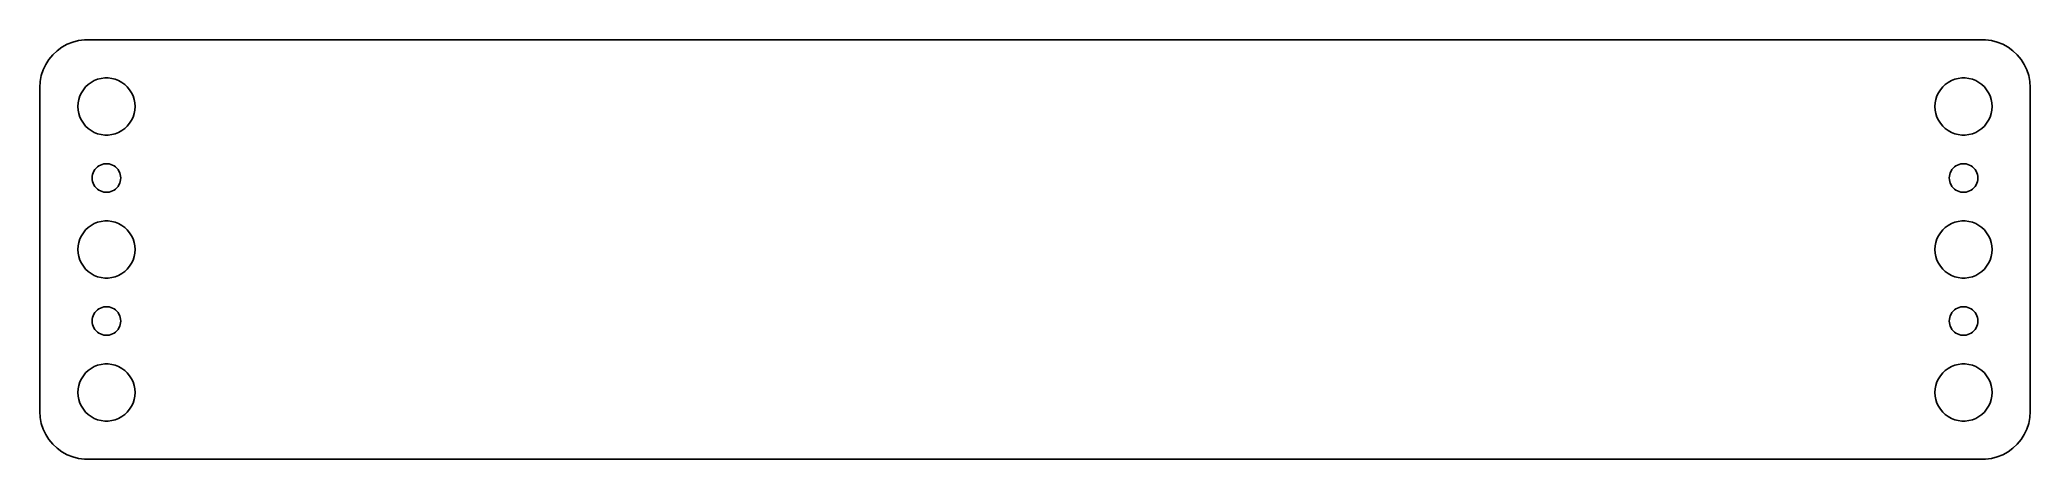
# Model space of a CAD drawing. Header units: metres. Extents: x -104 to 104, y -22 to 22.
import ezdxf

# ---------------------------------------------------------------- set-up
doc = ezdxf.new("R2010")
doc.units = ezdxf.units.M

msp = doc.modelspace()

# ---------------------------------------------------------------- linework, layer by layer
for p, q in [((-102.179, 21.2216), (-102.687, 20.8526)), ((-101.629, 21.5241), (-102.179, 21.2216)), ((-101.045, 21.7553), (-101.629, 21.5241)), ((-100.437, 21.9114), (-101.045, 21.7553)), ((-99.8139, 21.9901), (-100.437, 21.9114)), ((99.8139, 21.9901), (-99.8139, 21.9901)), ((100.437, 21.9114), (99.8139, 21.9901)), ((101.045, 21.7553), (100.437, 21.9114)), ((101.629, 21.5241), (101.045, 21.7553)), ((102.179, 21.2216), (101.629, 21.5241)), ((102.687, 20.8526), (102.179, 21.2216)), ((-104.149, 18.8406), (-104.343, 18.2434)), ((-103.882, 19.4088), (-104.149, 18.8406)), ((-103.545, 19.9389), (-103.882, 19.4088)), ((-103.145, 20.4227), (-103.545, 19.9389)), ((-102.687, 20.8526), (-103.145, 20.4227)), ((103.145, 20.4227), (102.687, 20.8526)), ((103.545, 19.9389), (103.145, 20.4227)), ((103.882, 19.4088), (103.545, 19.9389)), ((104.149, 18.8406), (103.882, 19.4088)), ((104.343, 18.2434), (104.149, 18.8406)), ((-104.461, 17.6267), (-104.5, 17)), ((-104.5, 17), (-104.5, -17)), ((-104.343, 18.2434), (-104.461, 17.6267)), ((-100.129, 16.4453), (-99.927, 16.7634)), ((-99.927, 16.7634), (-99.6869, 17.0536)), ((-99.6869, 17.0536), (-99.4123, 17.3115)), ((-99.4123, 17.3115), (-99.1075, 17.533)), ((-99.1075, 17.533), (-98.7773, 17.7145)), ((-98.7773, 17.7145), (-98.427, 17.8532)), ((-98.427, 17.8532), (-98.0621, 17.9469)), ((-98.0621, 17.9469), (-97.6884, 17.9941)), ((-97.6884, 17.9941), (-97.3116, 17.9941)), ((-97.3116, 17.9941), (-96.9379, 17.9469)), ((-96.9379, 17.9469), (-96.573, 17.8532)), ((-96.573, 17.8532), (-96.2227, 17.7145)), ((-96.2227, 17.7145), (-95.8925, 17.533)), ((-95.8925, 17.533), (-95.5877, 17.3115)), ((-95.5877, 17.3115), (-95.3131, 17.0536)), ((-95.3131, 17.0536), (-95.073, 16.7634)), ((-95.073, 16.7634), (-94.8711, 16.4453)), ((94.8711, 16.4453), (95.073, 16.7634)), ((95.073, 16.7634), (95.3131, 17.0536)), ((95.3131, 17.0536), (95.5877, 17.3115)), ((95.5877, 17.3115), (95.8925, 17.533)), ((95.8925, 17.533), (96.2227, 17.7145)), ((96.2227, 17.7145), (96.573, 17.8532)), ((96.573, 17.8532), (96.9379, 17.9469)), ((96.9379, 17.9469), (97.3116, 17.9941)), ((97.3116, 17.9941), (97.6884, 17.9941)), ((97.6884, 17.9941), (98.0621, 17.9469)), ((98.0621, 17.9469), (98.427, 17.8532)), ((98.427, 17.8532), (98.7773, 17.7145)), ((98.7773, 17.7145), (99.1075, 17.533)), ((99.1075, 17.533), (99.4123, 17.3115)), ((99.4123, 17.3115), (99.6869, 17.0536)), ((99.6869, 17.0536), (99.927, 16.7634)), ((99.927, 16.7634), (100.129, 16.4453)), ((104.461, 17.6267), (104.343, 18.2434)), ((104.5, 17), (104.461, 17.6267)), ((104.5, -17), (104.5, 17)), ((-100.5, 15), (-100.476, 15.376)), ((-100.476, 14.624), (-100.5, 15)), ((-100.476, 15.376), (-100.406, 15.7461)), ((-100.406, 15.7461), (-100.289, 16.1044)), ((-100.289, 16.1044), (-100.129, 16.4453)), ((-94.8711, 16.4453), (-94.7107, 16.1044)), ((-94.7107, 16.1044), (-94.5943, 15.7461)), ((-94.5943, 15.7461), (-94.5237, 15.376)), ((-94.5237, 15.376), (-94.5, 15)), ((-94.5, 15), (-94.5237, 14.624)), ((94.5, 15), (94.5237, 15.376)), ((94.5237, 14.624), (94.5, 15)), ((94.5237, 15.376), (94.5943, 15.7461)), ((94.5943, 15.7461), (94.7107, 16.1044)), ((94.7107, 16.1044), (94.8711, 16.4453)), ((100.129, 16.4453), (100.289, 16.1044)), ((100.289, 16.1044), (100.406, 15.7461)), ((100.406, 15.7461), (100.476, 15.376)), ((100.476, 15.376), (100.5, 15)), ((100.5, 15), (100.476, 14.624)), ((-100.406, 14.2539), (-100.476, 14.624)), ((-100.289, 13.8956), (-100.406, 14.2539)), ((-100.129, 13.5547), (-100.289, 13.8956)), ((-99.927, 13.2366), (-100.129, 13.5547)), ((-99.6869, 12.9464), (-99.927, 13.2366)), ((-99.4123, 12.6884), (-99.6869, 12.9464)), ((-99.1075, 12.467), (-99.4123, 12.6884)), ((-95.5877, 12.6884), (-95.8925, 12.467)), ((-95.3131, 12.9464), (-95.5877, 12.6884)), ((-95.073, 13.2366), (-95.3131, 12.9464)), ((-94.8711, 13.5547), (-95.073, 13.2366)), ((-94.7107, 13.8956), (-94.8711, 13.5547)), ((-94.5943, 14.2539), (-94.7107, 13.8956)), ((-94.5237, 14.624), (-94.5943, 14.2539)), ((94.5943, 14.2539), (94.5237, 14.624)), ((94.7107, 13.8956), (94.5943, 14.2539)), ((94.8711, 13.5547), (94.7107, 13.8956)), ((95.073, 13.2366), (94.8711, 13.5547)), ((95.3131, 12.9464), (95.073, 13.2366)), ((95.5877, 12.6884), (95.3131, 12.9464)), ((95.8925, 12.467), (95.5877, 12.6884)), ((99.4123, 12.6884), (99.1075, 12.467)), ((99.6869, 12.9464), (99.4123, 12.6884)), ((99.927, 13.2366), (99.6869, 12.9464)), ((100.129, 13.5547), (99.927, 13.2366)), ((100.289, 13.8956), (100.129, 13.5547)), ((100.406, 14.2539), (100.289, 13.8956)), ((100.476, 14.624), (100.406, 14.2539)), ((-98.7773, 12.2855), (-99.1075, 12.467)), ((-98.427, 12.1468), (-98.7773, 12.2855)), ((-98.0621, 12.0531), (-98.427, 12.1468)), ((-97.6884, 12.0059), (-98.0621, 12.0531)), ((-97.3116, 12.0059), (-97.6884, 12.0059)), ((-96.9379, 12.0531), (-97.3116, 12.0059)), ((-96.573, 12.1468), (-96.9379, 12.0531)), ((-96.2227, 12.2855), (-96.573, 12.1468)), ((-95.8925, 12.467), (-96.2227, 12.2855)), ((96.2227, 12.2855), (95.8925, 12.467)), ((96.573, 12.1468), (96.2227, 12.2855)), ((96.9379, 12.0531), (96.573, 12.1468)), ((97.3116, 12.0059), (96.9379, 12.0531)), ((97.6884, 12.0059), (97.3116, 12.0059)), ((98.0621, 12.0531), (97.6884, 12.0059)), ((98.427, 12.1468), (98.0621, 12.0531)), ((98.7773, 12.2855), (98.427, 12.1468)), ((99.1075, 12.467), (98.7773, 12.2855)), ((-98.8145, 8.22263), (-98.7135, 8.38167)), ((-98.7135, 8.38167), (-98.5934, 8.52681)), ((-98.5934, 8.52681), (-98.4561, 8.65576)), ((-98.4561, 8.65576), (-98.3037, 8.76648)), ((-98.3037, 8.76648), (-98.1387, 8.85724)), ((-98.1387, 8.85724), (-97.9635, 8.92657)), ((-97.9635, 8.92657), (-97.7811, 8.97342)), ((-97.7811, 8.97342), (-97.5942, 8.99704)), ((-97.5942, 8.99704), (-97.4058, 8.99704)), ((-97.4058, 8.99704), (-97.2189, 8.97342)), ((-97.2189, 8.97342), (-97.0365, 8.92657)), ((-97.0365, 8.92657), (-96.8613, 8.85724)), ((-96.8613, 8.85724), (-96.6963, 8.76648)), ((-96.6963, 8.76648), (-96.5439, 8.65576)), ((-96.5439, 8.65576), (-96.4065, 8.52681)), ((-96.4065, 8.52681), (-96.2865, 8.38167)), ((-96.2865, 8.38167), (-96.1855, 8.22263)), ((96.1855, 8.22263), (96.2865, 8.38167)), ((96.2865, 8.38167), (96.4065, 8.52681)), ((96.4065, 8.52681), (96.5439, 8.65576)), ((96.5439, 8.65576), (96.6963, 8.76648)), ((96.6963, 8.76648), (96.8613, 8.85724)), ((96.8613, 8.85724), (97.0365, 8.92657)), ((97.0365, 8.92657), (97.2189, 8.97342)), ((97.2189, 8.97342), (97.4058, 8.99704)), ((97.4058, 8.99704), (97.5942, 8.99704)), ((97.5942, 8.99704), (97.7811, 8.97342)), ((97.7811, 8.97342), (97.9635, 8.92657)), ((97.9635, 8.92657), (98.1387, 8.85724)), ((98.1387, 8.85724), (98.3037, 8.76648)), ((98.3037, 8.76648), (98.4561, 8.65576)), ((98.4561, 8.65576), (98.5934, 8.52681)), ((98.5934, 8.52681), (98.7135, 8.38167)), ((98.7135, 8.38167), (98.8145, 8.22263)), ((-99, 7.5), (-98.9882, 7.68799)), ((-98.9882, 7.312), (-99, 7.5)), ((-98.9882, 7.68799), (-98.9529, 7.87303)), ((-98.9529, 7.12695), (-98.9882, 7.312)), ((-98.9529, 7.87303), (-98.8947, 8.05219)), ((-98.8947, 6.9478), (-98.9529, 7.12695)), ((-98.8947, 8.05219), (-98.8145, 8.22263)), ((-98.8145, 6.77736), (-98.8947, 6.9478)), ((-98.7135, 6.61832), (-98.8145, 6.77736)), ((-98.5934, 6.47318), (-98.7135, 6.61832)), ((-98.4561, 6.34422), (-98.5934, 6.47318)), ((-98.3037, 6.23351), (-98.4561, 6.34422)), ((-96.5439, 6.34422), (-96.6963, 6.23351)), ((-96.4065, 6.47318), (-96.5439, 6.34422)), ((-96.2865, 6.61832), (-96.4065, 6.47318)), ((-96.1855, 6.77736), (-96.2865, 6.61832)), ((-96.1855, 8.22263), (-96.1053, 8.05219)), ((-96.1053, 6.9478), (-96.1855, 6.77736)), ((-96.1053, 8.05219), (-96.0471, 7.87303)), ((-96.0471, 7.12695), (-96.1053, 6.9478)), ((-96.0471, 7.87303), (-96.0118, 7.68799)), ((-96.0118, 7.312), (-96.0471, 7.12695)), ((-96.0118, 7.68799), (-96, 7.5)), ((-96, 7.5), (-96.0118, 7.312)), ((96, 7.5), (96.0118, 7.68799)), ((96.0118, 7.312), (96, 7.5)), ((96.0118, 7.68799), (96.0471, 7.87303)), ((96.0471, 7.12695), (96.0118, 7.312)), ((96.0471, 7.87303), (96.1053, 8.05219)), ((96.1053, 6.9478), (96.0471, 7.12695)), ((96.1053, 8.05219), (96.1855, 8.22263)), ((96.1855, 6.77736), (96.1053, 6.9478)), ((96.2865, 6.61832), (96.1855, 6.77736)), ((96.4065, 6.47318), (96.2865, 6.61832)), ((96.5439, 6.34422), (96.4065, 6.47318)), ((96.6963, 6.23351), (96.5439, 6.34422)), ((98.4561, 6.34422), (98.3037, 6.23351)), ((98.5934, 6.47318), (98.4561, 6.34422)), ((98.7135, 6.61832), (98.5934, 6.47318)), ((98.8145, 6.77736), (98.7135, 6.61832)), ((98.8145, 8.22263), (98.8947, 8.05219)), ((98.8947, 6.9478), (98.8145, 6.77736)), ((98.8947, 8.05219), (98.9529, 7.87303)), ((98.9529, 7.12695), (98.8947, 6.9478)), ((98.9529, 7.87303), (98.9882, 7.68799)), ((98.9882, 7.312), (98.9529, 7.12695)), ((98.9882, 7.68799), (99, 7.5)), ((99, 7.5), (98.9882, 7.312)), ((-98.1387, 6.14275), (-98.3037, 6.23351)), ((-97.9635, 6.07341), (-98.1387, 6.14275)), ((-97.7811, 6.02657), (-97.9635, 6.07341)), ((-97.5942, 6.00294), (-97.7811, 6.02657)), ((-97.4058, 6.00294), (-97.5942, 6.00294)), ((-97.2189, 6.02657), (-97.4058, 6.00294)), ((-97.0365, 6.07341), (-97.2189, 6.02657)), ((-96.8613, 6.14275), (-97.0365, 6.07341)), ((-96.6963, 6.23351), (-96.8613, 6.14275)), ((96.8613, 6.14275), (96.6963, 6.23351)), ((97.0365, 6.07341), (96.8613, 6.14275)), ((97.2189, 6.02657), (97.0365, 6.07341)), ((97.4058, 6.00294), (97.2189, 6.02657)), ((97.5942, 6.00294), (97.4058, 6.00294)), ((97.7811, 6.02657), (97.5942, 6.00294)), ((97.9635, 6.07341), (97.7811, 6.02657)), ((98.1387, 6.14275), (97.9635, 6.07341)), ((98.3037, 6.23351), (98.1387, 6.14275)), ((-99.6869, 2.05363), (-99.4123, 2.31154)), ((-99.4123, 2.31154), (-99.1075, 2.53297)), ((-99.1075, 2.53297), (-98.7773, 2.71448)), ((-98.7773, 2.71448), (-98.427, 2.85316)), ((-98.427, 2.85316), (-98.0621, 2.94685)), ((-98.0621, 2.94685), (-97.6884, 2.99408)), ((-97.6884, 2.99408), (-97.3116, 2.99408)), ((-97.3116, 2.99408), (-96.9379, 2.94685)), ((-96.9379, 2.94685), (-96.573, 2.85316)), ((-96.573, 2.85316), (-96.2227, 2.71448)), ((-96.2227, 2.71448), (-95.8925, 2.53297)), ((-95.8925, 2.53297), (-95.5877, 2.31154)), ((-95.5877, 2.31154), (-95.3131, 2.05363)), ((95.3131, 2.05363), (95.5877, 2.31154)), ((95.5877, 2.31154), (95.8925, 2.53297)), ((95.8925, 2.53297), (96.2227, 2.71448)), ((96.2227, 2.71448), (96.573, 2.85316)), ((96.573, 2.85316), (96.9379, 2.94685)), ((96.9379, 2.94685), (97.3116, 2.99408)), ((97.3116, 2.99408), (97.6884, 2.99408)), ((97.6884, 2.99408), (98.0621, 2.94685)), ((98.0621, 2.94685), (98.427, 2.85316)), ((98.427, 2.85316), (98.7773, 2.71448)), ((98.7773, 2.71448), (99.1075, 2.53297)), ((99.1075, 2.53297), (99.4123, 2.31154)), ((99.4123, 2.31154), (99.6869, 2.05363)), ((-100.5, 0), (-100.476, 0.37599)), ((-100.476, -0.37599), (-100.5, 0)), ((-100.476, 0.37599), (-100.406, 0.74606)), ((-100.406, 0.74606), (-100.289, 1.10437)), ((-100.289, 1.10437), (-100.129, 1.44525)), ((-100.129, 1.44525), (-99.927, 1.76335)), ((-99.927, 1.76335), (-99.6869, 2.05363)), ((-95.3131, 2.05363), (-95.073, 1.76335)), ((-95.073, 1.76335), (-94.8711, 1.44525)), ((-94.8711, 1.44525), (-94.7107, 1.10437)), ((-94.7107, 1.10437), (-94.5943, 0.74606)), ((-94.5943, 0.74606), (-94.5237, 0.37599)), ((-94.5237, 0.37599), (-94.5, 0)), ((-94.5, 0), (-94.5237, -0.37599)), ((94.5, 0), (94.5237, 0.37599)), ((94.5237, -0.37599), (94.5, 0)), ((94.5237, 0.37599), (94.5943, 0.74606)), ((94.5943, 0.74606), (94.7107, 1.10437)), ((94.7107, 1.10437), (94.8711, 1.44525)), ((94.8711, 1.44525), (95.073, 1.76335)), ((95.073, 1.76335), (95.3131, 2.05363)), ((99.6869, 2.05363), (99.927, 1.76335)), ((99.927, 1.76335), (100.129, 1.44525)), ((100.129, 1.44525), (100.289, 1.10437)), ((100.289, 1.10437), (100.406, 0.74606)), ((100.406, 0.74606), (100.476, 0.37599)), ((100.476, 0.37599), (100.5, 0)), ((100.5, 0), (100.476, -0.37599)), ((-100.406, -0.74606), (-100.476, -0.37599)), ((-100.289, -1.10437), (-100.406, -0.74606)), ((-100.129, -1.44525), (-100.289, -1.10437)), ((-99.927, -1.76335), (-100.129, -1.44525)), ((-99.6869, -2.05363), (-99.927, -1.76335)), ((-99.4123, -2.31154), (-99.6869, -2.05363)), ((-95.3131, -2.05363), (-95.5877, -2.31154)), ((-95.073, -1.76335), (-95.3131, -2.05363)), ((-94.8711, -1.44525), (-95.073, -1.76335)), ((-94.7107, -1.10437), (-94.8711, -1.44525)), ((-94.5943, -0.74606), (-94.7107, -1.10437)), ((-94.5237, -0.37599), (-94.5943, -0.74606)), ((94.5943, -0.74606), (94.5237, -0.37599)), ((94.7107, -1.10437), (94.5943, -0.74606)), ((94.8711, -1.44525), (94.7107, -1.10437)), ((95.073, -1.76335), (94.8711, -1.44525)), ((95.3131, -2.05363), (95.073, -1.76335)), ((95.5877, -2.31154), (95.3131, -2.05363)), ((99.6869, -2.05363), (99.4123, -2.31154)), ((99.927, -1.76335), (99.6869, -2.05363)), ((100.129, -1.44525), (99.927, -1.76335)), ((100.289, -1.10437), (100.129, -1.44525)), ((100.406, -0.74606), (100.289, -1.10437)), ((100.476, -0.37599), (100.406, -0.74606)), ((-99.1075, -2.53297), (-99.4123, -2.31154)), ((-98.7773, -2.71448), (-99.1075, -2.53297)), ((-98.427, -2.85316), (-98.7773, -2.71448)), ((-98.0621, -2.94685), (-98.427, -2.85316)), ((-97.6884, -2.99408), (-98.0621, -2.94685)), ((-97.3116, -2.99408), (-97.6884, -2.99408)), ((-96.9379, -2.94685), (-97.3116, -2.99408)), ((-96.573, -2.85316), (-96.9379, -2.94685)), ((-96.2227, -2.71448), (-96.573, -2.85316)), ((-95.8925, -2.53297), (-96.2227, -2.71448)), ((-95.5877, -2.31154), (-95.8925, -2.53297)), ((95.8925, -2.53297), (95.5877, -2.31154)), ((96.2227, -2.71448), (95.8925, -2.53297)), ((96.573, -2.85316), (96.2227, -2.71448)), ((96.9379, -2.94685), (96.573, -2.85316)), ((97.3116, -2.99408), (96.9379, -2.94685)), ((97.6884, -2.99408), (97.3116, -2.99408)), ((98.0621, -2.94685), (97.6884, -2.99408)), ((98.427, -2.85316), (98.0621, -2.94685)), ((98.7773, -2.71448), (98.427, -2.85316)), ((99.1075, -2.53297), (98.7773, -2.71448)), ((99.4123, -2.31154), (99.1075, -2.53297)), ((-98.4561, -6.34422), (-98.3037, -6.23351)), ((-98.3037, -6.23351), (-98.1387, -6.14275)), ((-98.1387, -6.14275), (-97.9635, -6.07341)), ((-97.9635, -6.07341), (-97.7811, -6.02657)), ((-97.7811, -6.02657), (-97.5942, -6.00294)), ((-97.5942, -6.00294), (-97.4058, -6.00294)), ((-97.4058, -6.00294), (-97.2189, -6.02657)), ((-97.2189, -6.02657), (-97.0365, -6.07341)), ((-97.0365, -6.07341), (-96.8613, -6.14275)), ((-96.8613, -6.14275), (-96.6963, -6.23351)), ((-96.6963, -6.23351), (-96.5439, -6.34422)), ((96.5439, -6.34422), (96.6963, -6.23351)), ((96.6963, -6.23351), (96.8613, -6.14275)), ((96.8613, -6.14275), (97.0365, -6.07341)), ((97.0365, -6.07341), (97.2189, -6.02657)), ((97.2189, -6.02657), (97.4058, -6.00294)), ((97.4058, -6.00294), (97.5942, -6.00294)), ((97.5942, -6.00294), (97.7811, -6.02657)), ((97.7811, -6.02657), (97.9635, -6.07341)), ((97.9635, -6.07341), (98.1387, -6.14275)), ((98.1387, -6.14275), (98.3037, -6.23351)), ((98.3037, -6.23351), (98.4561, -6.34422)), ((-99, -7.5), (-98.9882, -7.312)), ((-98.9882, -7.68799), (-99, -7.5)), ((-98.9882, -7.312), (-98.9529, -7.12695)), ((-98.9529, -7.87303), (-98.9882, -7.68799)), ((-98.9529, -7.12695), (-98.8947, -6.9478)), ((-98.8947, -8.05219), (-98.9529, -7.87303)), ((-98.8947, -6.9478), (-98.8145, -6.77736)), ((-98.8145, -8.22263), (-98.8947, -8.05219)), ((-98.8145, -6.77736), (-98.7135, -6.61832)), ((-98.7135, -8.38167), (-98.8145, -8.22263)), ((-98.7135, -6.61832), (-98.5934, -6.47318)), ((-98.5934, -6.47318), (-98.4561, -6.34422)), ((-96.5439, -6.34422), (-96.4065, -6.47318)), ((-96.4065, -6.47318), (-96.2865, -6.61832)), ((-96.2865, -6.61832), (-96.1855, -6.77736)), ((-96.1855, -8.22263), (-96.2865, -8.38167)), ((-96.1855, -6.77736), (-96.1053, -6.9478)), ((-96.1053, -8.05219), (-96.1855, -8.22263)), ((-96.1053, -6.9478), (-96.0471, -7.12695)), ((-96.0471, -7.87303), (-96.1053, -8.05219)), ((-96.0471, -7.12695), (-96.0118, -7.312)), ((-96.0118, -7.68799), (-96.0471, -7.87303)), ((-96.0118, -7.312), (-96, -7.5)), ((-96, -7.5), (-96.0118, -7.68799)), ((96, -7.5), (96.0118, -7.312)), ((96.0118, -7.68799), (96, -7.5)), ((96.0118, -7.312), (96.0471, -7.12695)), ((96.0471, -7.87303), (96.0118, -7.68799)), ((96.0471, -7.12695), (96.1053, -6.9478)), ((96.1053, -8.05219), (96.0471, -7.87303)), ((96.1053, -6.9478), (96.1855, -6.77736)), ((96.1855, -8.22263), (96.1053, -8.05219)), ((96.1855, -6.77736), (96.2865, -6.61832)), ((96.2865, -8.38167), (96.1855, -8.22263)), ((96.2865, -6.61832), (96.4065, -6.47318)), ((96.4065, -6.47318), (96.5439, -6.34422)), ((98.4561, -6.34422), (98.5934, -6.47318)), ((98.5934, -6.47318), (98.7135, -6.61832)), ((98.7135, -6.61832), (98.8145, -6.77736)), ((98.8145, -8.22263), (98.7135, -8.38167)), ((98.8145, -6.77736), (98.8947, -6.9478)), ((98.8947, -8.05219), (98.8145, -8.22263)), ((98.8947, -6.9478), (98.9529, -7.12695)), ((98.9529, -7.87303), (98.8947, -8.05219)), ((98.9529, -7.12695), (98.9882, -7.312)), ((98.9882, -7.68799), (98.9529, -7.87303)), ((98.9882, -7.312), (99, -7.5)), ((99, -7.5), (98.9882, -7.68799)), ((-98.5934, -8.52681), (-98.7135, -8.38167)), ((-98.4561, -8.65576), (-98.5934, -8.52681)), ((-98.3037, -8.76648), (-98.4561, -8.65576)), ((-98.1387, -8.85724), (-98.3037, -8.76648)), ((-97.9635, -8.92657), (-98.1387, -8.85724)), ((-97.7811, -8.97342), (-97.9635, -8.92657)), ((-97.5942, -8.99704), (-97.7811, -8.97342)), ((-97.4058, -8.99704), (-97.5942, -8.99704)), ((-97.2189, -8.97342), (-97.4058, -8.99704)), ((-97.0365, -8.92657), (-97.2189, -8.97342)), ((-96.8613, -8.85724), (-97.0365, -8.92657)), ((-96.6963, -8.76648), (-96.8613, -8.85724)), ((-96.5439, -8.65576), (-96.6963, -8.76648)), ((-96.4065, -8.52681), (-96.5439, -8.65576)), ((-96.2865, -8.38167), (-96.4065, -8.52681)), ((96.4065, -8.52681), (96.2865, -8.38167)), ((96.5439, -8.65576), (96.4065, -8.52681)), ((96.6963, -8.76648), (96.5439, -8.65576)), ((96.8613, -8.85724), (96.6963, -8.76648)), ((97.0365, -8.92657), (96.8613, -8.85724)), ((97.2189, -8.97342), (97.0365, -8.92657)), ((97.4058, -8.99704), (97.2189, -8.97342)), ((97.5942, -8.99704), (97.4058, -8.99704)), ((97.7811, -8.97342), (97.5942, -8.99704)), ((97.9635, -8.92657), (97.7811, -8.97342)), ((98.1387, -8.85724), (97.9635, -8.92657)), ((98.3037, -8.76648), (98.1387, -8.85724)), ((98.4561, -8.65576), (98.3037, -8.76648)), ((98.5934, -8.52681), (98.4561, -8.65576)), ((98.7135, -8.38167), (98.5934, -8.52681)), ((-99.4123, -12.6884), (-99.1075, -12.467)), ((-99.1075, -12.467), (-98.7773, -12.2855)), ((-98.7773, -12.2855), (-98.427, -12.1468)), ((-98.427, -12.1468), (-98.0621, -12.0531)), ((-98.0621, -12.0531), (-97.6884, -12.0059)), ((-97.6884, -12.0059), (-97.3116, -12.0059)), ((-97.3116, -12.0059), (-96.9379, -12.0531)), ((-96.9379, -12.0531), (-96.573, -12.1468)), ((-96.573, -12.1468), (-96.2227, -12.2855)), ((-96.2227, -12.2855), (-95.8925, -12.467)), ((-95.8925, -12.467), (-95.5877, -12.6884)), ((95.5877, -12.6884), (95.8925, -12.467)), ((95.8925, -12.467), (96.2227, -12.2855)), ((96.2227, -12.2855), (96.573, -12.1468)), ((96.573, -12.1468), (96.9379, -12.0531)), ((96.9379, -12.0531), (97.3116, -12.0059)), ((97.3116, -12.0059), (97.6884, -12.0059)), ((97.6884, -12.0059), (98.0621, -12.0531)), ((98.0621, -12.0531), (98.427, -12.1468)), ((98.427, -12.1468), (98.7773, -12.2855)), ((98.7773, -12.2855), (99.1075, -12.467)), ((99.1075, -12.467), (99.4123, -12.6884)), ((-100.5, -15), (-100.476, -14.624)), ((-100.476, -14.624), (-100.406, -14.2539)), ((-100.406, -14.2539), (-100.289, -13.8956)), ((-100.289, -13.8956), (-100.129, -13.5547)), ((-100.129, -13.5547), (-99.927, -13.2366)), ((-99.927, -13.2366), (-99.6869, -12.9464)), ((-99.6869, -12.9464), (-99.4123, -12.6884)), ((-95.5877, -12.6884), (-95.3131, -12.9464)), ((-95.3131, -12.9464), (-95.073, -13.2366)), ((-95.073, -13.2366), (-94.8711, -13.5547)), ((-94.8711, -13.5547), (-94.7107, -13.8956)), ((-94.7107, -13.8956), (-94.5943, -14.2539)), ((-94.5943, -14.2539), (-94.5237, -14.624)), ((-94.5237, -14.624), (-94.5, -15)), ((94.5, -15), (94.5237, -14.624)), ((94.5237, -14.624), (94.5943, -14.2539)), ((94.5943, -14.2539), (94.7107, -13.8956)), ((94.7107, -13.8956), (94.8711, -13.5547)), ((94.8711, -13.5547), (95.073, -13.2366)), ((95.073, -13.2366), (95.3131, -12.9464)), ((95.3131, -12.9464), (95.5877, -12.6884)), ((99.4123, -12.6884), (99.6869, -12.9464)), ((99.6869, -12.9464), (99.927, -13.2366)), ((99.927, -13.2366), (100.129, -13.5547)), ((100.129, -13.5547), (100.289, -13.8956)), ((100.289, -13.8956), (100.406, -14.2539)), ((100.406, -14.2539), (100.476, -14.624)), ((100.476, -14.624), (100.5, -15)), ((-100.476, -15.376), (-100.5, -15)), ((-100.406, -15.7461), (-100.476, -15.376)), ((-100.289, -16.1044), (-100.406, -15.7461)), ((-100.129, -16.4453), (-100.289, -16.1044)), ((-99.927, -16.7634), (-100.129, -16.4453)), ((-94.8711, -16.4453), (-95.073, -16.7634)), ((-94.7107, -16.1044), (-94.8711, -16.4453)), ((-94.5943, -15.7461), (-94.7107, -16.1044)), ((-94.5237, -15.376), (-94.5943, -15.7461)), ((-94.5, -15), (-94.5237, -15.376)), ((94.5237, -15.376), (94.5, -15)), ((94.5943, -15.7461), (94.5237, -15.376)), ((94.7107, -16.1044), (94.5943, -15.7461)), ((94.8711, -16.4453), (94.7107, -16.1044)), ((95.073, -16.7634), (94.8711, -16.4453)), ((100.129, -16.4453), (99.927, -16.7634)), ((100.289, -16.1044), (100.129, -16.4453)), ((100.406, -15.7461), (100.289, -16.1044)), ((100.476, -15.376), (100.406, -15.7461)), ((100.5, -15), (100.476, -15.376)), ((-104.5, -17), (-104.461, -17.6267)), ((-104.461, -17.6267), (-104.343, -18.2434)), ((-104.343, -18.2434), (-104.149, -18.8406)), ((-99.6869, -17.0536), (-99.927, -16.7634)), ((-99.4123, -17.3115), (-99.6869, -17.0536)), ((-99.1075, -17.533), (-99.4123, -17.3115)), ((-98.7773, -17.7145), (-99.1075, -17.533)), ((-98.427, -17.8532), (-98.7773, -17.7145)), ((-98.0621, -17.9469), (-98.427, -17.8532)), ((-97.6884, -17.9941), (-98.0621, -17.9469)), ((-97.3116, -17.9941), (-97.6884, -17.9941)), ((-96.9379, -17.9469), (-97.3116, -17.9941)), ((-96.573, -17.8532), (-96.9379, -17.9469)), ((-96.2227, -17.7145), (-96.573, -17.8532)), ((-95.8925, -17.533), (-96.2227, -17.7145)), ((-95.5877, -17.3115), (-95.8925, -17.533)), ((-95.3131, -17.0536), (-95.5877, -17.3115)), ((-95.073, -16.7634), (-95.3131, -17.0536)), ((95.3131, -17.0536), (95.073, -16.7634)), ((95.5877, -17.3115), (95.3131, -17.0536)), ((95.8925, -17.533), (95.5877, -17.3115)), ((96.2227, -17.7145), (95.8925, -17.533)), ((96.573, -17.8532), (96.2227, -17.7145)), ((96.9379, -17.9469), (96.573, -17.8532)), ((97.3116, -17.9941), (96.9379, -17.9469)), ((97.6884, -17.9941), (97.3116, -17.9941)), ((98.0621, -17.9469), (97.6884, -17.9941)), ((98.427, -17.8532), (98.0621, -17.9469)), ((98.7773, -17.7145), (98.427, -17.8532)), ((99.1075, -17.533), (98.7773, -17.7145)), ((99.4123, -17.3115), (99.1075, -17.533)), ((99.6869, -17.0536), (99.4123, -17.3115)), ((99.927, -16.7634), (99.6869, -17.0536)), ((104.149, -18.8406), (104.343, -18.2434)), ((104.343, -18.2434), (104.461, -17.6267)), ((104.461, -17.6267), (104.5, -17)), ((-104.149, -18.8406), (-103.882, -19.4088)), ((-103.882, -19.4088), (-103.545, -19.9389)), ((-103.545, -19.9389), (-103.145, -20.4227)), ((-103.145, -20.4227), (-102.687, -20.8526)), ((-102.687, -20.8526), (-102.179, -21.2216)), ((102.179, -21.2216), (102.687, -20.8526)), ((102.687, -20.8526), (103.145, -20.4227)), ((103.145, -20.4227), (103.545, -19.9389)), ((103.545, -19.9389), (103.882, -19.4088)), ((103.882, -19.4088), (104.149, -18.8406)), ((-102.179, -21.2216), (-101.629, -21.5241)), ((-101.629, -21.5241), (-101.045, -21.7553)), ((-101.045, -21.7553), (-100.437, -21.9114)), ((-100.437, -21.9114), (-99.8139, -21.9901)), ((-99.8139, -21.9901), (99.8139, -21.9901)), ((99.8139, -21.9901), (100.437, -21.9114)), ((100.437, -21.9114), (101.045, -21.7553)), ((101.045, -21.7553), (101.629, -21.5241)), ((101.629, -21.5241), (102.179, -21.2216))]:
    msp.add_line(p, q)

doc.saveas('drawing.dxf')
